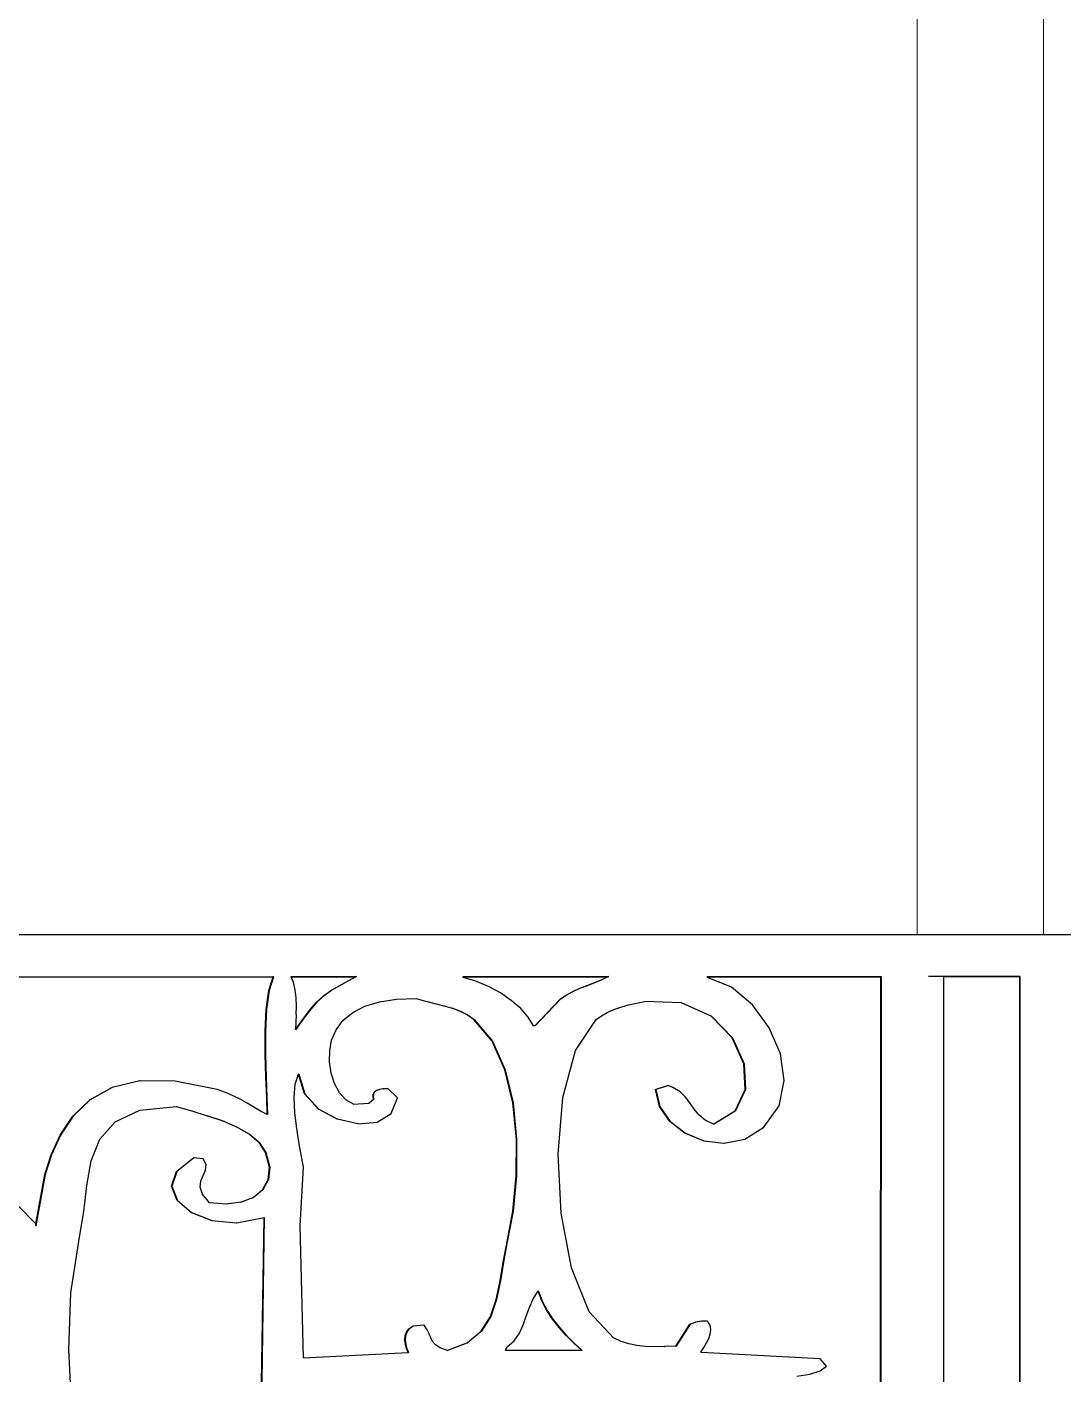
# Model space of a CAD drawing. Header units: inches. Extents: x 1397 to 20304, y -27267 to -746.
# Drawn here: x 13975.38 to 13991.79, y -23844.72 to -23823.38 of the extents above; entities that cross this region are included whole.
import ezdxf

# ---------------------------------------------------------------- set-up
doc = ezdxf.new("R2010")
doc.units = ezdxf.units.IN
doc.header["$LTSCALE"] = 17
doc.header["$MEASUREMENT"] = 0
doc.layers.add('25 BOT BAR', color=12, linetype='Continuous', lineweight=25)
doc.layers.add('WINDOW FRAME', color=161, linetype='Continuous', lineweight=20)

# ---------------------------------------------------------------- blocks, each defined once
blk = doc.blocks.new('A$C99292ed1')
for p, q in [((45.762, 29.91), (74.642, 29.91)), ((73.192, 29.91), (75.925, 29.91)), ((73.326, 29.91), (74.642, 29.91)), ((52.972, 29.07), (62.818, 29.081)), ((52.972, 29.07), (62.816, 29.07)), ((62.745, 28.802), (62.816, 29.07)), ((62.82, 29.07), (62.75, 28.802)), ((62.816, 29.07), (62.818, 29.081)), ((62.816, 29.07), (62.82, 29.07)), ((62.818, 29.081), (62.823, 29.081)), ((62.823, 29.081), (62.82, 29.07)), ((63.096, 29.081), (64.133, 29.081)), ((63.1, 29.07), (63.096, 29.081)), ((63.1, 29.07), (64.117, 29.07)), ((63.138, 28.96), (63.1, 29.07)), ((63.907, 28.931), (64.117, 29.07)), ((64.122, 29.07), (63.911, 28.931)), ((64.117, 29.07), (64.133, 29.081)), ((64.117, 29.07), (64.122, 29.07)), ((64.137, 29.081), (64.122, 29.07)), ((64.133, 29.081), (64.137, 29.081)), ((65.824, 29.081), (68.125, 29.081)), ((65.824, 29.07), (65.824, 29.081)), ((65.824, 29.07), (68.107, 29.07)), ((65.824, 29.06), (65.824, 29.07)), ((66.026, 28.987), (65.824, 29.06)), ((68.013, 29.015), (68.107, 29.07)), ((68.112, 29.07), (68.018, 29.015)), ((68.107, 29.07), (68.125, 29.081)), ((68.107, 29.07), (68.112, 29.07)), ((68.13, 29.081), (68.112, 29.07)), ((68.125, 29.081), (68.13, 29.081)), ((69.692, 29.081), (72.44, 29.081)), ((69.692, 29.07), (69.692, 29.081)), ((69.692, 29.07), (72.44, 29.07)), ((69.692, 29.06), (69.692, 29.07)), ((70.071, 28.866), (69.692, 29.06)), ((72.426, 15.371), (72.44, 29.07)), ((72.444, 29.07), (72.431, 15.371)), ((72.44, 29.07), (72.44, 29.081)), ((72.44, 29.081), (72.444, 29.081)), ((72.44, 29.07), (72.444, 29.07)), ((72.444, 29.081), (72.444, 29.07)), ((74.642, 29.08), (73.192, 29.08)), ((74.642, 29.081), (73.326, 29.08)), ((73.436, 29.081), (74.642, 29.081)), ((73.436, 2.472), (73.436, 29.081)), ((74.642, 29.081), (74.642, 2.472)), ((74.642, 0.212), (74.642, 29.08)), ((63.164, 28.816), (63.138, 28.96)), ((63.178, 28.657), (63.164, 28.816)), ((63.608, 28.693), (63.737, 28.807)), ((63.742, 28.807), (63.613, 28.693)), ((63.737, 28.807), (63.907, 28.931)), ((63.737, 28.807), (63.742, 28.807)), ((63.911, 28.931), (63.742, 28.807)), ((63.907, 28.931), (63.911, 28.931)), ((66.225, 28.884), (66.026, 28.987)), ((66.413, 28.755), (66.225, 28.884)), ((67.55, 28.777), (67.662, 28.84)), ((67.666, 28.84), (67.555, 28.777)), ((67.662, 28.84), (67.778, 28.898)), ((67.662, 28.84), (67.666, 28.84)), ((67.783, 28.898), (67.666, 28.84)), ((67.778, 28.898), (67.896, 28.956)), ((67.778, 28.898), (67.783, 28.898)), ((67.901, 28.956), (67.783, 28.898)), ((67.896, 28.956), (68.013, 29.015)), ((67.896, 28.956), (67.901, 28.956)), ((68.018, 29.015), (67.901, 28.956)), ((68.013, 29.015), (68.018, 29.015)), ((70.405, 28.519), (70.071, 28.866)), ((62.704, 28.429), (62.745, 28.802)), ((62.75, 28.802), (62.709, 28.429)), ((62.745, 28.802), (62.75, 28.802)), ((63.182, 28.491), (63.178, 28.657)), ((63.503, 28.574), (63.608, 28.693)), ((63.613, 28.693), (63.508, 28.574)), ((63.608, 28.693), (63.613, 28.693)), ((64.498, 28.579), (64.769, 28.632)), ((64.769, 28.632), (65.08, 28.645)), ((65.08, 28.645), (65.228, 28.591)), ((65.228, 28.591), (65.233, 28.591)), ((65.233, 28.591), (65.516, 28.499)), ((66.585, 28.607), (66.413, 28.755)), ((66.735, 28.446), (66.585, 28.607)), ((66.96, 28.106), (67.356, 28.624)), ((67.361, 28.624), (66.964, 28.106)), ((67.356, 28.624), (67.447, 28.706)), ((67.356, 28.624), (67.361, 28.624)), ((67.452, 28.706), (67.361, 28.624)), ((67.447, 28.706), (67.55, 28.777)), ((67.447, 28.706), (67.452, 28.706)), ((67.555, 28.777), (67.452, 28.706)), ((67.55, 28.777), (67.555, 28.777)), ((62.688, 27.997), (62.704, 28.429)), ((62.709, 28.429), (62.693, 27.997)), ((62.704, 28.429), (62.709, 28.429)), ((63.179, 28.325), (63.182, 28.491)), ((63.298, 28.254), (63.405, 28.433)), ((63.41, 28.433), (63.303, 28.254)), ((63.405, 28.433), (63.503, 28.574)), ((63.405, 28.433), (63.41, 28.433)), ((63.508, 28.574), (63.41, 28.433)), ((63.503, 28.574), (63.508, 28.574)), ((64.076, 28.367), (64.267, 28.49)), ((64.267, 28.49), (64.498, 28.579)), ((65.516, 28.499), (65.521, 28.499)), ((65.521, 28.499), (65.649, 28.451)), ((65.649, 28.451), (65.654, 28.451)), ((65.774, 28.393), (65.649, 28.451)), ((65.654, 28.451), (65.778, 28.393)), ((65.888, 28.322), (65.774, 28.393)), ((65.774, 28.393), (65.778, 28.393)), ((65.778, 28.393), (65.893, 28.322)), ((66.855, 28.277), (66.735, 28.446)), ((68.104, 28.367), (68.208, 28.424)), ((68.208, 28.424), (68.32, 28.474)), ((68.32, 28.474), (68.441, 28.517)), ((68.441, 28.517), (68.568, 28.553)), ((68.568, 28.553), (68.7, 28.583)), ((69.284, 28.561), (68.7, 28.583)), ((69.284, 28.561), (69.289, 28.561)), ((69.752, 28.294), (69.284, 28.561)), ((69.289, 28.561), (69.757, 28.294)), ((70.672, 28.065), (70.405, 28.519)), ((63.303, 28.254), (63.17, 28.023)), ((63.179, 28.325), (63.171, 28.032)), ((63.171, 28.032), (63.298, 28.254)), ((63.298, 28.254), (63.303, 28.254)), ((63.813, 28.027), (63.925, 28.212)), ((63.925, 28.212), (64.076, 28.367)), ((65.888, 28.322), (65.893, 28.322)), ((65.992, 28.23), (65.888, 28.322)), ((65.893, 28.322), (65.997, 28.23)), ((66.281, 27.799), (65.992, 28.23)), ((65.992, 28.23), (65.997, 28.23)), ((65.997, 28.23), (66.286, 27.799)), ((66.939, 28.106), (66.855, 28.277)), ((67.602, 27.616), (67.931, 28.23)), ((67.931, 28.23), (68.012, 28.303)), ((68.012, 28.303), (68.104, 28.367)), ((69.752, 28.294), (69.757, 28.294)), ((70.084, 27.864), (69.752, 28.294)), ((69.757, 28.294), (70.089, 27.864)), ((62.688, 27.997), (62.693, 27.997)), ((62.689, 27.538), (62.688, 27.997)), ((62.693, 27.997), (62.694, 27.538)), ((63.17, 28.023), (63.171, 28.032)), ((63.741, 27.816), (63.813, 28.027)), ((66.96, 28.106), (66.939, 28.106)), ((66.964, 28.106), (66.96, 28.106)), ((70.847, 27.549), (70.672, 28.065)), ((63.71, 27.611), (63.741, 27.816)), ((66.281, 27.799), (66.286, 27.799)), ((66.484, 27.234), (66.281, 27.799)), ((66.286, 27.799), (66.489, 27.234)), ((70.084, 27.864), (70.089, 27.864)), ((70.267, 27.353), (70.084, 27.864)), ((70.089, 27.864), (70.272, 27.353)), ((62.7, 27.088), (62.689, 27.538)), ((62.689, 27.538), (62.694, 27.538)), ((62.694, 27.538), (62.705, 27.088)), ((63.708, 27.391), (63.71, 27.611)), ((67.402, 26.683), (67.602, 27.616)), ((70.906, 27.019), (70.847, 27.549)), ((63.734, 27.169), (63.708, 27.391)), ((70.288, 26.843), (70.267, 27.353)), ((70.267, 27.353), (70.272, 27.353)), ((70.272, 27.353), (70.293, 26.843)), ((63.165, 26.948), (63.217, 27.143)), ((63.217, 27.143), (63.22, 27.152)), ((63.311, 26.757), (63.217, 27.143)), ((63.22, 27.152), (63.315, 26.757)), ((63.786, 26.96), (63.734, 27.169)), ((66.484, 27.234), (66.489, 27.234)), ((66.61, 26.576), (66.484, 27.234)), ((66.489, 27.234), (66.615, 26.576)), ((59.911, 26.64), (60.261, 26.883)), ((60.266, 26.883), (59.916, 26.64)), ((60.261, 26.883), (60.266, 26.883)), ((60.705, 27.015), (60.266, 26.883)), ((60.705, 27.015), (60.71, 27.015)), ((61.261, 27.007), (60.71, 27.015)), ((61.93, 26.841), (61.261, 27.007)), ((62.7, 27.088), (62.705, 27.088)), ((62.713, 26.678), (62.7, 27.088)), ((62.705, 27.088), (62.717, 26.678)), ((63.148, 26.683), (63.165, 26.948)), ((63.863, 26.777), (63.786, 26.96)), ((68.869, 26.841), (69.067, 26.924)), ((69.069, 26.923), (68.874, 26.841)), ((69.067, 26.924), (69.069, 26.923)), ((69.072, 26.924), (69.069, 26.923)), ((69.146, 26.882), (69.072, 26.924)), ((70.827, 26.518), (70.906, 27.019)), ((62.059, 26.785), (61.93, 26.841)), ((62.179, 26.72), (62.059, 26.785)), ((62.293, 26.648), (62.179, 26.72)), ((62.713, 26.678), (62.717, 26.678)), ((62.719, 26.346), (62.713, 26.678)), ((62.717, 26.678), (62.724, 26.343)), ((63.158, 26.381), (63.148, 26.683)), ((63.311, 26.757), (63.315, 26.757)), ((63.533, 26.454), (63.311, 26.757)), ((63.315, 26.757), (63.538, 26.454)), ((63.964, 26.636), (63.863, 26.777)), ((64.396, 26.707), (64.399, 26.752)), ((64.405, 26.654), (64.396, 26.707)), ((64.396, 26.707), (64.401, 26.707)), ((64.399, 26.752), (64.416, 26.79)), ((64.399, 26.752), (64.404, 26.752)), ((64.404, 26.752), (64.401, 26.707)), ((64.401, 26.707), (64.41, 26.654)), ((64.421, 26.79), (64.404, 26.752)), ((64.416, 26.79), (64.447, 26.82)), ((64.416, 26.79), (64.421, 26.79)), ((64.452, 26.82), (64.421, 26.79)), ((64.447, 26.82), (64.492, 26.842)), ((64.447, 26.82), (64.452, 26.82)), ((64.497, 26.842), (64.452, 26.82)), ((64.492, 26.842), (64.497, 26.842)), ((64.553, 26.856), (64.497, 26.842)), ((64.553, 26.856), (64.557, 26.856)), ((64.557, 26.856), (64.629, 26.862)), ((64.63, 26.86), (64.557, 26.856)), ((64.629, 26.862), (64.63, 26.86)), ((64.633, 26.862), (64.63, 26.86)), ((64.63, 26.86), (64.63, 26.86)), ((64.782, 26.675), (64.633, 26.862)), ((64.684, 26.365), (64.782, 26.675)), ((67.329, 25.565), (67.402, 26.683)), ((68.869, 26.841), (68.874, 26.841)), ((68.932, 26.508), (68.869, 26.841)), ((68.874, 26.841), (68.937, 26.508)), ((69.261, 26.799), (69.146, 26.882)), ((69.346, 26.694), (69.261, 26.799)), ((69.414, 26.576), (69.346, 26.694)), ((70.132, 26.417), (70.288, 26.843)), ((70.293, 26.843), (70.137, 26.417)), ((70.288, 26.843), (70.293, 26.843)), ((59.643, 26.316), (59.911, 26.64)), ((59.916, 26.64), (59.647, 26.316)), ((59.911, 26.64), (59.916, 26.64)), ((60.703, 26.431), (61.286, 26.509)), ((61.286, 26.509), (61.522, 26.417)), ((62.402, 26.571), (62.293, 26.648)), ((62.509, 26.493), (62.402, 26.571)), ((62.616, 26.416), (62.509, 26.493)), ((64.088, 26.551), (63.964, 26.636)), ((64.088, 26.551), (64.331, 26.571)), ((64.331, 26.571), (64.405, 26.654)), ((64.331, 26.571), (64.336, 26.571)), ((64.41, 26.654), (64.336, 26.571)), ((64.405, 26.654), (64.41, 26.654)), ((66.61, 26.576), (66.615, 26.576)), ((66.667, 25.862), (66.61, 26.576)), ((66.615, 26.576), (66.671, 25.862)), ((68.932, 26.508), (68.937, 26.508)), ((69.096, 26.212), (68.932, 26.508)), ((68.937, 26.508), (69.101, 26.212)), ((69.48, 26.455), (69.414, 26.576)), ((70.585, 26.094), (70.827, 26.518)), ((59.443, 25.941), (59.643, 26.316)), ((59.647, 26.316), (59.448, 25.941)), ((59.643, 26.316), (59.647, 26.316)), ((60.312, 26.205), (60.703, 26.431)), ((61.522, 26.417), (61.527, 26.417)), ((61.527, 26.417), (61.77, 26.322)), ((61.77, 26.322), (61.775, 26.322)), ((62.012, 26.219), (61.77, 26.322)), ((61.775, 26.322), (62.017, 26.219)), ((62.719, 26.346), (62.616, 26.416)), ((62.724, 26.343), (62.719, 26.346)), ((63.188, 26.068), (63.158, 26.381)), ((63.533, 26.454), (63.538, 26.454)), ((63.832, 26.253), (63.533, 26.454)), ((63.538, 26.454), (63.836, 26.253)), ((63.832, 26.253), (63.836, 26.253)), ((64.156, 26.164), (63.836, 26.253)), ((64.46, 26.198), (64.684, 26.365)), ((69.556, 26.339), (69.48, 26.455)), ((69.655, 26.237), (69.556, 26.339)), ((69.788, 26.158), (70.132, 26.417)), ((70.137, 26.417), (69.791, 26.157)), ((70.132, 26.417), (70.137, 26.417)), ((60.07, 25.862), (60.312, 26.205)), ((62.012, 26.219), (62.017, 26.219)), ((62.238, 26.1), (62.012, 26.219)), ((62.017, 26.219), (62.243, 26.1)), ((62.238, 26.1), (62.243, 26.1)), ((62.434, 25.961), (62.238, 26.1)), ((62.243, 26.1), (62.439, 25.961)), ((63.226, 25.768), (63.188, 26.068)), ((64.159, 26.164), (64.156, 26.164)), ((64.159, 26.164), (64.161, 26.164)), ((64.161, 26.164), (64.46, 26.198)), ((69.096, 26.212), (69.101, 26.212)), ((69.338, 25.976), (69.096, 26.212)), ((69.101, 26.212), (69.342, 25.976)), ((69.788, 26.158), (69.655, 26.237)), ((69.791, 26.157), (69.788, 26.158)), ((70.282, 25.86), (70.585, 26.094)), ((59.299, 25.546), (59.443, 25.941)), ((59.448, 25.941), (59.304, 25.546)), ((59.443, 25.941), (59.448, 25.941)), ((59.935, 25.431), (60.07, 25.862)), ((62.434, 25.961), (62.439, 25.961)), ((62.591, 25.795), (62.434, 25.961)), ((62.439, 25.961), (62.595, 25.795)), ((66.664, 25.134), (66.667, 25.862)), ((66.667, 25.862), (66.671, 25.862)), ((66.671, 25.862), (66.669, 25.134)), ((69.338, 25.976), (69.342, 25.976)), ((69.631, 25.824), (69.338, 25.976)), ((69.342, 25.976), (69.636, 25.824)), ((69.631, 25.824), (69.636, 25.824)), ((69.636, 25.824), (69.953, 25.777)), ((69.957, 25.777), (70.282, 25.86)), ((62.591, 25.795), (62.595, 25.795)), ((62.694, 25.597), (62.591, 25.795)), ((62.595, 25.795), (62.699, 25.597)), ((63.294, 25.306), (63.226, 25.768)), ((69.954, 25.778), (69.953, 25.777)), ((69.954, 25.778), (69.957, 25.777)), ((59.198, 25.161), (59.299, 25.546)), ((59.304, 25.546), (59.203, 25.161)), ((59.299, 25.546), (59.304, 25.546)), ((59.865, 24.943), (59.935, 25.431)), ((61.283, 25.221), (61.554, 25.493)), ((61.558, 25.493), (61.287, 25.221)), ((61.554, 25.493), (61.558, 25.493)), ((61.707, 25.472), (61.558, 25.493)), ((61.753, 25.355), (61.707, 25.472)), ((62.694, 25.597), (62.699, 25.597)), ((62.755, 25.308), (62.694, 25.597)), ((62.699, 25.597), (62.76, 25.308)), ((67.376, 24.395), (67.329, 25.565)), ((61.206, 24.926), (61.283, 25.221)), ((61.287, 25.221), (61.211, 24.926)), ((61.283, 25.221), (61.287, 25.221)), ((61.709, 25.142), (61.745, 25.248)), ((61.745, 25.248), (61.753, 25.355)), ((62.736, 25.061), (62.755, 25.308)), ((62.76, 25.308), (62.741, 25.061)), ((62.755, 25.308), (62.76, 25.308)), ((63.245, 24.145), (63.294, 25.306)), ((59.203, 25.161), (59.054, 24.145)), ((59.054, 24.186), (59.198, 25.161)), ((59.198, 25.161), (59.203, 25.161)), ((61.658, 24.909), (61.672, 25.031)), ((61.672, 25.031), (61.709, 25.142)), ((62.647, 24.858), (62.736, 25.061)), ((62.741, 25.061), (62.652, 24.858)), ((62.736, 25.061), (62.741, 25.061)), ((66.61, 24.431), (66.664, 25.134)), ((66.669, 25.134), (66.614, 24.431)), ((66.664, 25.134), (66.669, 25.134)), ((59.054, 24.186), (58.459, 24.933)), ((59.817, 24.428), (59.865, 24.943)), ((61.206, 24.926), (61.211, 24.926)), ((61.294, 24.644), (61.206, 24.926)), ((61.211, 24.926), (61.299, 24.644)), ((61.695, 24.768), (61.658, 24.909)), ((61.806, 24.601), (61.695, 24.768)), ((62.499, 24.706), (62.647, 24.858)), ((62.652, 24.858), (62.504, 24.706)), ((62.647, 24.858), (62.652, 24.858)), ((61.294, 24.644), (61.299, 24.644)), ((61.515, 24.407), (61.294, 24.644)), ((61.299, 24.644), (61.52, 24.407)), ((62.071, 24.573), (61.806, 24.601)), ((62.302, 24.609), (62.071, 24.573)), ((62.302, 24.609), (62.499, 24.706)), ((62.302, 24.609), (62.307, 24.609)), ((62.504, 24.706), (62.307, 24.609)), ((62.499, 24.706), (62.504, 24.706)), ((59.748, 23.917), (59.817, 24.428)), ((61.515, 24.407), (61.52, 24.407)), ((61.839, 24.25), (61.515, 24.407)), ((61.52, 24.407), (61.843, 24.25)), ((66.513, 23.792), (66.61, 24.431)), ((66.614, 24.431), (66.518, 23.792)), ((66.61, 24.431), (66.614, 24.431)), ((67.541, 23.31), (67.376, 24.395)), ((59.054, 24.145), (59.054, 24.186)), ((61.839, 24.25), (61.843, 24.25)), ((61.843, 24.25), (62.234, 24.206)), ((62.235, 24.207), (62.234, 24.206)), ((62.235, 24.207), (62.238, 24.206)), ((62.238, 24.206), (62.67, 24.31)), ((62.57, 16.061), (62.67, 24.31)), ((62.674, 24.311), (62.575, 16.057)), ((62.67, 24.31), (62.674, 24.311)), ((63.294, 21.532), (63.245, 24.145)), ((59.61, 22.818), (59.748, 23.917)), ((66.456, 23.426), (66.513, 23.792)), ((66.518, 23.792), (66.461, 23.426)), ((66.513, 23.792), (66.518, 23.792)), ((66.408, 23.052), (66.456, 23.426)), ((66.461, 23.426), (66.413, 23.052)), ((66.456, 23.426), (66.461, 23.426)), ((67.819, 22.442), (67.541, 23.31)), ((66.349, 22.686), (66.408, 23.052)), ((66.413, 23.052), (66.353, 22.686)), ((66.408, 23.052), (66.413, 23.052)), ((66.932, 22.698), (67.011, 22.853)), ((67.011, 22.853), (67.014, 22.859)), ((67.072, 22.657), (67.011, 22.853)), ((67.011, 22.853), (67.043, 22.765)), ((67.014, 22.859), (67.043, 22.765)), ((59.579, 21.697), (59.61, 22.818)), ((66.256, 22.348), (66.349, 22.686)), ((66.353, 22.686), (66.261, 22.348)), ((66.349, 22.686), (66.353, 22.686)), ((66.872, 22.528), (66.932, 22.698)), ((67.043, 22.765), (67.076, 22.657)), ((67.072, 22.657), (67.076, 22.657)), ((67.149, 22.469), (67.072, 22.657)), ((67.076, 22.657), (67.118, 22.556)), ((66.823, 22.354), (66.872, 22.528)), ((67.118, 22.556), (67.149, 22.469)), ((67.118, 22.556), (67.154, 22.469)), ((67.149, 22.469), (67.154, 22.469)), ((67.241, 22.294), (67.149, 22.469)), ((67.154, 22.469), (67.245, 22.294)), ((68.204, 21.926), (67.819, 22.442)), ((66.11, 22.055), (66.256, 22.348)), ((66.261, 22.348), (66.115, 22.055)), ((66.256, 22.348), (66.261, 22.348)), ((66.774, 22.183), (66.823, 22.354)), ((67.343, 22.129), (67.241, 22.294)), ((67.241, 22.294), (67.245, 22.294)), ((67.245, 22.294), (67.348, 22.129)), ((69.191, 21.76), (69.414, 22.195)), ((69.419, 22.195), (69.196, 21.76)), ((69.414, 22.195), (69.446, 22.212)), ((69.414, 22.195), (69.419, 22.195)), ((69.451, 22.212), (69.419, 22.195)), ((69.446, 22.212), (69.473, 22.226)), ((69.446, 22.212), (69.451, 22.212)), ((69.478, 22.226), (69.451, 22.212)), ((69.473, 22.226), (69.5, 22.237)), ((69.473, 22.226), (69.478, 22.226)), ((69.504, 22.237), (69.478, 22.226)), ((69.5, 22.237), (69.504, 22.237)), ((69.528, 22.246), (69.504, 22.237)), ((69.528, 22.246), (69.533, 22.246)), ((69.563, 22.252), (69.533, 22.246)), ((69.563, 22.252), (69.567, 22.252)), ((69.606, 22.256), (69.567, 22.252)), ((69.606, 22.256), (69.611, 22.256)), ((69.662, 22.258), (69.611, 22.256)), ((69.692, 22.258), (69.662, 22.258)), ((69.733, 22.176), (69.692, 22.258)), ((64.906, 21.965), (64.925, 22.04)), ((64.93, 22.04), (64.91, 21.965)), ((64.925, 22.04), (64.964, 22.105)), ((64.925, 22.04), (64.93, 22.04)), ((64.969, 22.105), (64.93, 22.04)), ((64.964, 22.105), (65.025, 22.154)), ((64.964, 22.105), (64.969, 22.105)), ((65.03, 22.154), (64.969, 22.105)), ((65.025, 22.154), (65.03, 22.154)), ((65.199, 22.175), (65.03, 22.154)), ((65.199, 22.175), (65.204, 22.175)), ((65.255, 22.086), (65.204, 22.175)), ((65.287, 22.003), (65.255, 22.086)), ((65.311, 21.925), (65.287, 22.003)), ((65.888, 21.826), (66.11, 22.055)), ((66.115, 22.055), (65.893, 21.826)), ((66.11, 22.055), (66.115, 22.055)), ((66.632, 21.869), (66.714, 22.019)), ((66.714, 22.019), (66.774, 22.183)), ((67.343, 22.129), (67.348, 22.129)), ((67.456, 21.973), (67.343, 22.129)), ((67.348, 22.129), (67.461, 21.973)), ((69.713, 21.912), (69.738, 22.002)), ((69.746, 22.09), (69.733, 22.176)), ((69.738, 22.002), (69.746, 22.09)), ((64.902, 21.882), (64.906, 21.965)), ((64.902, 21.882), (64.907, 21.882)), ((64.91, 21.797), (64.902, 21.882)), ((64.906, 21.965), (64.91, 21.965)), ((64.91, 21.965), (64.907, 21.882)), ((64.907, 21.882), (64.915, 21.797)), ((64.928, 21.713), (64.91, 21.797)), ((64.91, 21.797), (64.915, 21.797)), ((64.915, 21.797), (64.933, 21.713)), ((65.34, 21.854), (65.311, 21.925)), ((65.386, 21.789), (65.34, 21.854)), ((65.461, 21.73), (65.386, 21.789)), ((65.573, 21.678), (65.888, 21.826)), ((65.893, 21.826), (65.576, 21.677)), ((65.888, 21.826), (65.893, 21.826)), ((66.518, 21.739), (66.632, 21.869)), ((67.577, 21.823), (67.456, 21.973)), ((67.456, 21.973), (67.461, 21.973)), ((67.461, 21.973), (67.581, 21.823)), ((67.577, 21.823), (67.581, 21.823)), ((67.703, 21.677), (67.577, 21.823)), ((67.581, 21.823), (67.708, 21.677)), ((68.325, 21.855), (68.204, 21.926)), ((68.447, 21.805), (68.325, 21.855)), ((68.573, 21.773), (68.447, 21.805)), ((68.707, 21.755), (68.573, 21.773)), ((69.635, 21.738), (69.676, 21.824)), ((69.676, 21.824), (69.713, 21.912)), ((59.625, 20.562), (59.579, 21.697)), ((63.294, 21.532), (64.951, 21.636)), ((64.928, 21.713), (64.933, 21.713)), ((64.951, 21.636), (64.928, 21.713)), ((64.933, 21.713), (64.956, 21.636)), ((64.951, 21.636), (64.956, 21.636)), ((65.573, 21.678), (65.461, 21.73)), ((65.576, 21.677), (65.573, 21.678)), ((66.493, 21.677), (66.518, 21.739)), ((67.703, 21.677), (66.493, 21.677)), ((67.708, 21.677), (67.703, 21.677)), ((68.853, 21.749), (68.707, 21.755)), ((69.01, 21.752), (68.853, 21.749)), ((69.01, 21.752), (69.015, 21.752)), ((69.191, 21.76), (69.015, 21.752)), ((69.191, 21.76), (69.196, 21.76)), ((69.593, 21.656), (69.635, 21.738)), ((69.593, 21.636), (69.593, 21.656)), ((71.477, 21.511), (69.593, 21.636)), ((71.577, 21.366), (71.477, 21.511)), ((71.477, 21.274), (71.577, 21.366)), ((71.107, 21.168), (71.314, 21.21)), ((71.314, 21.21), (71.477, 21.274))]:
    blk.add_line(p, q)

msp = doc.modelspace()

# ---------------------------------------------------------------- linework, layer by layer
at = {"layer": '25 BOT BAR'}
msp.add_line((13916.475, -23837.759), (14064.475, -23837.759), dxfattribs=at)
at = {"layer": 'WINDOW FRAME'}
for p, q in [((13989.475, -23778.759), (13989.475, -23837.759)), ((13991.475, -23778.759), (13991.475, -23837.759))]:
    msp.add_line(p, q, dxfattribs=at)

# ---------------------------------------------------------------- block references
at = {"layer": '25 BOT BAR', "yscale": 0.8}
msp.add_blockref('A$C99292ed1', (13916.461, -23861.687), dxfattribs=at)

doc.saveas('drawing.dxf')
